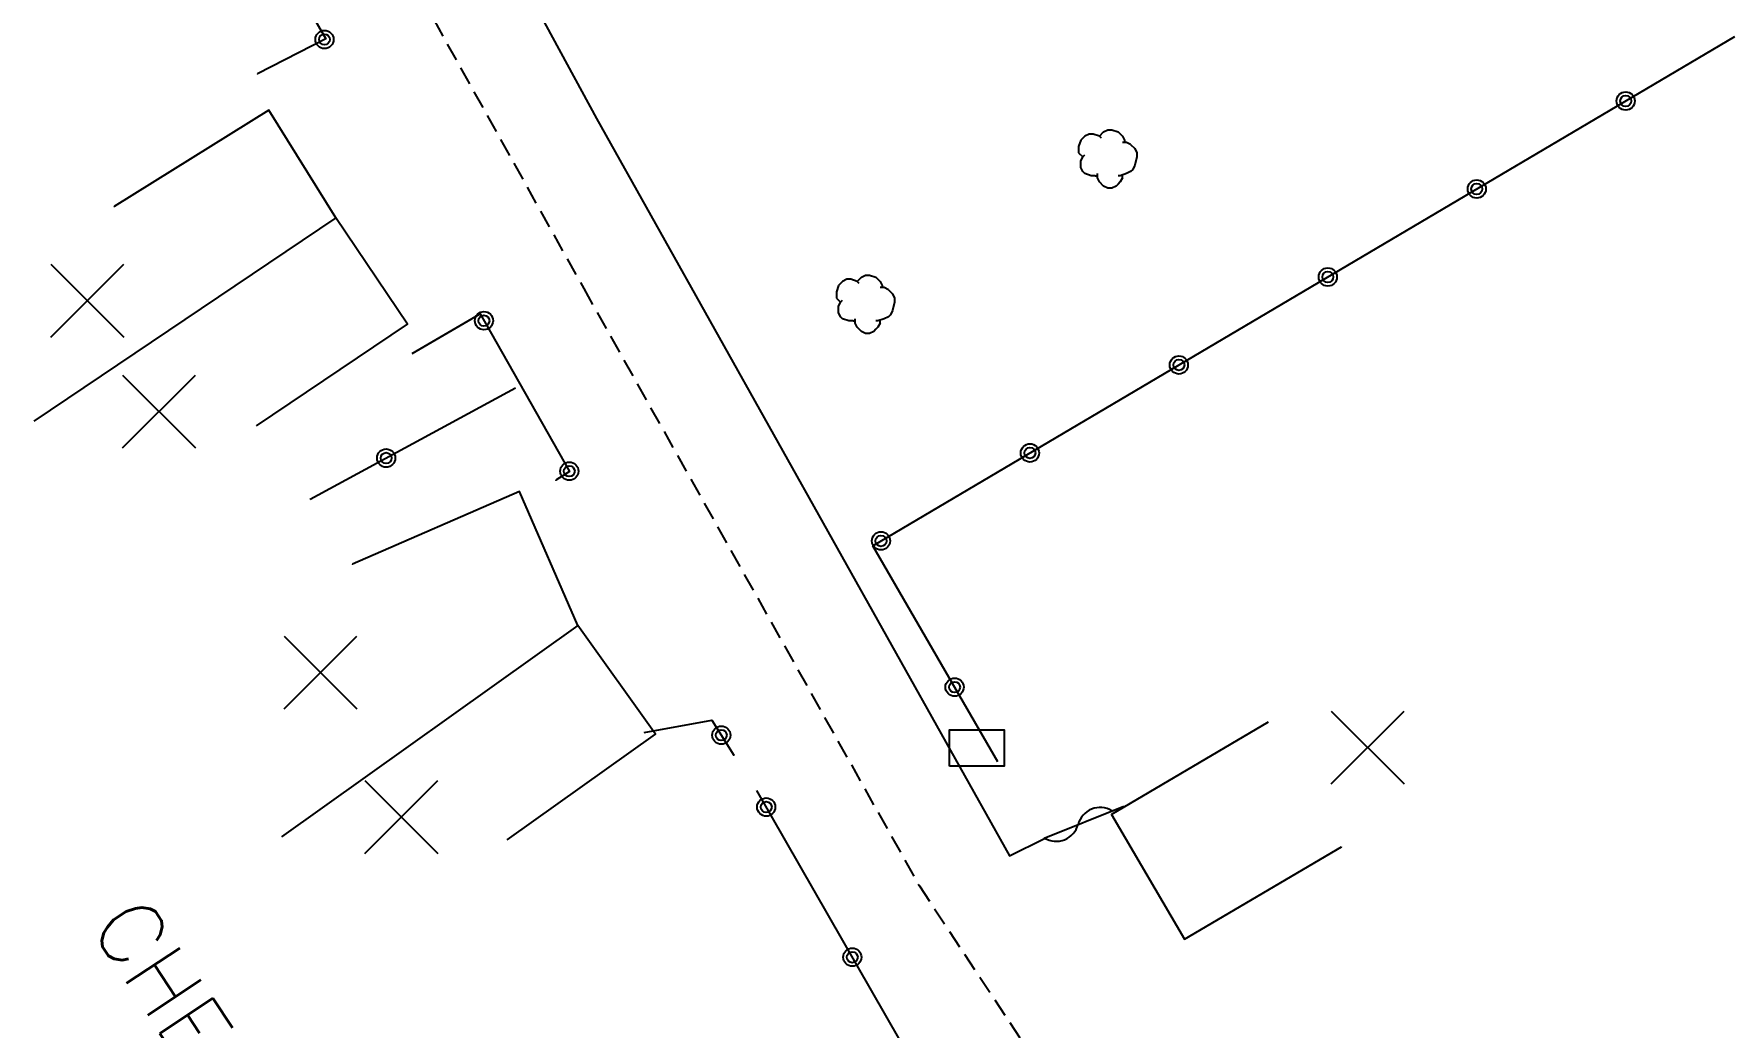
# Model space of a CAD drawing. Header units: millimetres. Extents: x 138000 to 139000, y 124000 to 124998.
# Drawn here: x 138031.5 to 138078, y 124668.34 to 124695.6 of the extents above; entities that cross this region are included whole.
import ezdxf
from ezdxf.enums import TextEntityAlignment as Align

# ---------------------------------------------------------------- set-up
doc = ezdxf.new("R2010")
doc.units = ezdxf.units.MM
doc.linetypes.add('DASHED', pattern=[0.75, 0.5, -0.25])
doc.layers.get('0').update_dxf_attribs({"linetype": 'CONTINUOUS'})
for name, color, linetype in [('W0001', 6, 'DASHED'), ('W0008', 7, 'CONTINUOUS'), ('W0100', 7, 'CONTINUOUS'), ('W0300', 7, 'CONTINUOUS'), ('W0310', 3, 'CONTINUOUS'), ('W0322', 7, 'CONTINUOUS'), ('W0989', 7, 'CONTINUOUS'), ('W0991', 7, 'CONTINUOUS'), ('W1102', 7, 'CONTINUOUS'), ('W1471', 7, 'CONTINUOUS')]:
    doc.layers.add(name, color=color, linetype=linetype)
doc.styles.get("Standard").update_dxf_attribs({"font": 'romans.shx', "width": 0.85})

# ---------------------------------------------------------------- blocks, each defined once
blk = doc.blocks.new('T1471')
at = {"color": 0, "linetype": 'Continuous', "flags": 128}
blk.add_lwpolyline([(-0.75, -0.5), (-0.75, 0.5), (0.75, 0.5), (0.75, -0.5), (-0.75, -0.5)], dxfattribs=at)
blk = doc.blocks.new('T300')
for p, q in [((-0.8, 0.514), (-0.857, 0.343)), ((-0.686, 0.629), (-0.8, 0.514)), ((-0.571, 0.686), (-0.686, 0.629)), ((-0.457, 0.686), (-0.571, 0.686)), ((-0.286, 0.629), (-0.457, 0.686)), ((-0.286, 0.629), (-0.171, 0.743)), ((-0.229, 0.571), (-0.286, 0.629)), ((-0.171, 0.743), (-0.057, 0.8)), ((-0.057, 0.8), (0.057, 0.8)), ((0.057, 0.8), (0.229, 0.743)), ((0.229, 0.743), (0.343, 0.629)), ((0.343, 0.629), (0.4, 0.514)), ((0.4, 0.514), (0.4, 0.457)), ((-0.857, 0.343), (-0.857, 0.171)), ((-0.857, 0.171), (-0.743, 0.057)), ((-0.8, -0.057), (-0.743, 0.057)), ((-0.743, 0.057), (-0.686, 0.114)), ((0.457, 0.457), (0.343, 0.457)), ((0.571, 0.4), (0.457, 0.457)), ((0.571, 0.4), (0.686, 0.286)), ((0.686, 0.286), (0.743, 0.171)), ((0.743, 0.057), (0.686, -0.171)), ((0.743, 0.171), (0.743, 0.057)), ((-0.8, -0.171), (-0.8, -0.057)), ((-0.8, -0.229), (-0.8, -0.171)), ((-0.743, -0.343), (-0.8, -0.229)), ((-0.686, -0.4), (-0.743, -0.343)), ((-0.514, -0.457), (-0.686, -0.4)), ((-0.4, -0.457), (-0.514, -0.457)), ((-0.4, -0.457), (-0.343, -0.457)), ((-0.343, -0.457), (-0.343, -0.4)), ((-0.343, -0.514), (-0.343, -0.457)), ((0.286, -0.457), (0.229, -0.457)), ((0.457, -0.4), (0.286, -0.457)), ((0.343, -0.514), (0.343, -0.457)), ((0.571, -0.343), (0.457, -0.4)), ((0.629, -0.286), (0.571, -0.343)), ((0.686, -0.171), (0.629, -0.286)), ((-0.286, -0.629), (-0.343, -0.514)), ((-0.171, -0.743), (-0.286, -0.629)), ((-0.057, -0.8), (-0.171, -0.743)), ((0.057, -0.8), (-0.057, -0.8)), ((0.171, -0.743), (0.057, -0.8)), ((0.229, -0.686), (0.171, -0.743)), ((0.286, -0.629), (0.229, -0.686)), ((0.343, -0.514), (0.286, -0.629))]:
    blk.add_line(p, q)
blk = doc.blocks.new('t991o')
at = {"color": 0, "linetype": 'Continuous'}
for p, q in [((-1, 1), (1, -1)), ((-1, -1), (1, 1))]:
    blk.add_line(p, q, dxfattribs=at)
blk = doc.blocks.new('t322o')
at = {"color": 0, "linetype": 'Continuous'}
for radius in [0.25, 0.15]:
    blk.add_circle((0, 0), radius, dxfattribs=at)
blk = doc.blocks.new('t310o')
at = {"color": 0, "linetype": 'Continuous'}
for centre, start, end in [((-0.5, 0.375), 216.8699, 323.1304), ((0.5, -0.375), 36.8699, 143.1303)]:
    blk.add_arc(centre, 0.625, start, end, dxfattribs=at)

msp = doc.modelspace()

# ---------------------------------------------------------------- linework, layer by layer
at = {"layer": 'W0001'}
msp.add_lwpolyline([(138035.03, 124716.996), (138035.03, 124711.058), (138036.647, 124706.46), (138046.602, 124688.608), (138055.819, 124672.21), (138061.816, 124663.155), (138076.523, 124637.456), (138085.3, 124622.886)], dxfattribs=at)
at = {"layer": 'W0008'}
msp.add_lwpolyline([(138037.325, 124713.352), (138037.799, 124710.879), (138039.071, 124707.79), (138046.956, 124693.277), (138058.294, 124673.041), (138059.26, 124673.512)], dxfattribs=at)
at = {"layer": 'W0100'}
for points in [[(138037.618, 124684.841), (138041.765, 124687.634), (138039.798, 124690.556), (138037.954, 124693.511), (138033.712, 124690.864), (138033.712, 124690.864), (138033.712, 124690.864), (138033.712, 124690.864), (138033.712, 124690.864), (138033.712, 124690.864), (138033.712, 124690.864), (138033.712, 124690.864), (138033.712, 124690.864), (138033.712, 124690.864), (138033.712, 124690.864), (138033.712, 124690.864), (138033.712, 124690.864), (138033.712, 124690.864), (138033.712, 124690.864), (138033.712, 124690.864), (138033.712, 124690.864), (138033.712, 124690.864), (138033.712, 124690.864), (138033.712, 124690.864), (138033.712, 124690.864), (138033.712, 124690.864), (138033.712, 124690.864), (138033.712, 124690.864), (138033.712, 124690.864), (138033.712, 124690.864), (138033.712, 124690.864), (138033.712, 124690.864), (138033.712, 124690.864), (138033.712, 124690.864), (138033.712, 124690.864), (138033.712, 124690.864), (138033.712, 124690.864), (138033.712, 124690.864), (138033.712, 124690.864), (138033.712, 124690.864), (138033.712, 124690.864), (138033.712, 124690.864), (138033.712, 124690.864), (138033.712, 124690.864), (138033.712, 124690.864), (138033.712, 124690.864), (138033.712, 124690.864), (138033.712, 124690.864), (138033.712, 124690.864), (138033.712, 124690.864), (138033.712, 124690.864), (138033.712, 124690.864), (138033.712, 124690.864), (138033.712, 124690.864), (138033.712, 124690.864), (138033.712, 124690.864), (138033.712, 124690.864), (138033.712, 124690.864), (138033.712, 124690.864), (138033.712, 124690.864), (138033.712, 124690.864), (138033.712, 124690.864), (138033.712, 124690.864), (138033.712, 124690.864), (138033.712, 124690.864), (138033.712, 124690.864), (138033.712, 124690.864), (138033.712, 124690.864), (138033.712, 124690.864), (138033.712, 124690.864), (138033.712, 124690.864), (138033.712, 124690.864), (138033.712, 124690.864), (138033.712, 124690.864), (138033.712, 124690.864), (138033.712, 124690.864), (138033.712, 124690.864), (138033.712, 124690.864), (138033.712, 124690.864), (138033.712, 124690.864), (138033.712, 124690.864), (138033.712, 124690.864), (138033.712, 124690.864), (138033.712, 124690.864), (138033.712, 124690.864), (138033.712, 124690.864), (138033.712, 124690.864), (138033.712, 124690.864), (138033.712, 124690.864), (138033.712, 124690.864), (138033.712, 124690.864), (138033.712, 124690.864), (138033.712, 124690.864), (138033.712, 124690.864), (138033.712, 124690.864), (138033.712, 124690.864), (138033.712, 124690.864), (138033.712, 124690.864), (138033.712, 124690.864), (138033.712, 124690.864), (138033.712, 124690.864), (138033.712, 124690.864), (138033.712, 124690.864), (138033.712, 124690.864), (138033.712, 124690.864), (138033.712, 124690.864), (138033.712, 124690.864), (138033.712, 124690.864), (138033.712, 124690.864), (138033.712, 124690.864), (138033.712, 124690.864), (138033.712, 124690.864), (138033.712, 124690.864), (138033.712, 124690.864), (138033.712, 124690.864), (138033.712, 124690.864), (138033.712, 124690.864), (138033.712, 124690.864), (138033.712, 124690.864), (138033.712, 124690.864)], [(138044.5, 124673.476), (138048.572, 124676.379), (138046.445, 124679.361), (138044.84, 124683.044), (138040.257, 124681.046), (138040.257, 124681.046), (138040.257, 124681.046), (138040.257, 124681.046), (138040.257, 124681.046), (138040.257, 124681.046), (138040.257, 124681.046), (138040.257, 124681.046), (138040.257, 124681.046), (138040.257, 124681.046), (138040.257, 124681.046), (138040.257, 124681.046), (138040.257, 124681.046), (138040.257, 124681.046), (138040.257, 124681.046), (138040.257, 124681.046), (138040.257, 124681.046), (138040.257, 124681.046), (138040.257, 124681.046), (138040.257, 124681.046), (138040.257, 124681.046), (138040.257, 124681.046), (138040.257, 124681.046), (138040.257, 124681.046), (138040.257, 124681.046), (138040.257, 124681.046), (138040.257, 124681.046), (138040.257, 124681.046), (138040.257, 124681.046), (138040.257, 124681.046), (138040.257, 124681.046), (138040.257, 124681.046), (138040.257, 124681.046), (138040.257, 124681.046), (138040.257, 124681.046), (138040.257, 124681.046), (138040.257, 124681.046), (138040.257, 124681.046), (138040.257, 124681.046), (138040.257, 124681.046), (138040.257, 124681.046), (138040.257, 124681.046), (138040.257, 124681.046), (138040.257, 124681.046), (138040.257, 124681.046), (138040.257, 124681.046), (138040.257, 124681.046), (138040.257, 124681.046), (138040.257, 124681.046), (138040.257, 124681.046), (138040.257, 124681.046), (138040.257, 124681.046), (138040.257, 124681.046), (138040.257, 124681.046), (138040.257, 124681.046), (138040.257, 124681.046), (138040.257, 124681.046), (138040.257, 124681.046), (138040.257, 124681.046), (138040.257, 124681.046), (138040.257, 124681.046), (138040.257, 124681.046), (138040.257, 124681.046), (138040.257, 124681.046), (138040.257, 124681.046), (138040.257, 124681.046), (138040.257, 124681.046), (138040.257, 124681.046), (138040.257, 124681.046), (138040.257, 124681.046), (138040.257, 124681.046), (138040.257, 124681.046), (138040.257, 124681.046), (138040.257, 124681.046), (138040.257, 124681.046), (138040.257, 124681.046), (138040.257, 124681.046), (138040.257, 124681.046), (138040.257, 124681.046), (138040.257, 124681.046), (138040.257, 124681.046), (138040.257, 124681.046), (138040.257, 124681.046), (138040.257, 124681.046), (138040.257, 124681.046), (138040.257, 124681.046), (138040.257, 124681.046), (138040.257, 124681.046), (138040.257, 124681.046), (138040.257, 124681.046), (138040.257, 124681.046), (138040.257, 124681.046), (138040.257, 124681.046), (138040.257, 124681.046), (138040.257, 124681.046), (138040.257, 124681.046), (138040.257, 124681.046), (138040.257, 124681.046), (138040.257, 124681.046), (138040.257, 124681.046), (138040.257, 124681.046), (138040.257, 124681.046), (138040.257, 124681.046), (138040.257, 124681.046), (138040.257, 124681.046), (138040.257, 124681.046), (138040.257, 124681.046), (138040.257, 124681.046), (138040.257, 124681.046), (138040.257, 124681.046), (138040.257, 124681.046), (138040.257, 124681.046), (138040.257, 124681.046), (138040.257, 124681.046), (138040.257, 124681.046), (138040.257, 124681.046)], [(138065.401, 124676.709), (138061.091, 124674.173), (138063.104, 124670.753), (138067.413, 124673.289), (138067.413, 124673.289), (138067.413, 124673.289), (138067.413, 124673.289), (138067.413, 124673.289), (138067.413, 124673.289), (138067.413, 124673.289), (138067.413, 124673.289), (138067.413, 124673.289), (138067.413, 124673.289), (138067.413, 124673.289), (138067.413, 124673.289), (138067.413, 124673.289), (138067.413, 124673.289), (138067.413, 124673.289), (138067.413, 124673.289), (138067.413, 124673.289), (138067.413, 124673.289), (138067.413, 124673.289), (138067.413, 124673.289), (138067.413, 124673.289), (138067.413, 124673.289), (138067.413, 124673.289), (138067.413, 124673.289), (138067.413, 124673.289), (138067.413, 124673.289), (138067.413, 124673.289), (138067.413, 124673.289), (138067.413, 124673.289), (138067.413, 124673.289), (138067.413, 124673.289), (138067.413, 124673.289), (138067.413, 124673.289), (138067.413, 124673.289), (138067.413, 124673.289), (138067.413, 124673.289), (138067.413, 124673.289), (138067.413, 124673.289), (138067.413, 124673.289), (138067.413, 124673.289), (138067.413, 124673.289), (138067.413, 124673.289), (138067.413, 124673.289), (138067.413, 124673.289), (138067.413, 124673.289), (138067.413, 124673.289), (138067.413, 124673.289), (138067.413, 124673.289), (138067.413, 124673.289), (138067.413, 124673.289), (138067.413, 124673.289), (138067.413, 124673.289), (138067.413, 124673.289), (138067.413, 124673.289), (138067.413, 124673.289), (138067.413, 124673.289), (138067.413, 124673.289), (138067.413, 124673.289), (138067.413, 124673.289), (138067.413, 124673.289), (138067.413, 124673.289), (138067.413, 124673.289), (138067.413, 124673.289), (138067.413, 124673.289), (138067.413, 124673.289), (138067.413, 124673.289), (138067.413, 124673.289), (138067.413, 124673.289), (138067.413, 124673.289), (138067.413, 124673.289), (138067.413, 124673.289), (138067.413, 124673.289), (138067.413, 124673.289), (138067.413, 124673.289), (138067.413, 124673.289), (138067.413, 124673.289), (138067.413, 124673.289), (138067.413, 124673.289), (138067.413, 124673.289), (138067.413, 124673.289), (138067.413, 124673.289), (138067.413, 124673.289), (138067.413, 124673.289), (138067.413, 124673.289), (138067.413, 124673.289), (138067.413, 124673.289), (138067.413, 124673.289), (138067.413, 124673.289), (138067.413, 124673.289), (138067.413, 124673.289), (138067.413, 124673.289), (138067.413, 124673.289), (138067.413, 124673.289), (138067.413, 124673.289), (138067.413, 124673.289), (138067.413, 124673.289), (138067.413, 124673.289), (138067.413, 124673.289), (138067.413, 124673.289), (138067.413, 124673.289), (138067.413, 124673.289), (138067.413, 124673.289), (138067.413, 124673.289), (138067.413, 124673.289), (138067.413, 124673.289), (138067.413, 124673.289), (138067.413, 124673.289), (138067.413, 124673.289), (138067.413, 124673.289), (138067.413, 124673.289), (138067.413, 124673.289), (138067.413, 124673.289), (138067.413, 124673.289), (138067.413, 124673.289), (138067.413, 124673.289), (138067.413, 124673.289), (138067.413, 124673.289)]]:
    msp.add_lwpolyline(points, dxfattribs=at)
at = {"layer": 'W0310'}
for points in [[(138059.25, 124673.527), (138061.431, 124674.405), (138061.431, 124674.405), (138061.431, 124674.405), (138061.431, 124674.405), (138061.431, 124674.405), (138061.431, 124674.405), (138061.431, 124674.405), (138061.431, 124674.405), (138061.431, 124674.405), (138061.431, 124674.405), (138061.431, 124674.405), (138061.431, 124674.405), (138061.431, 124674.405), (138061.431, 124674.405), (138061.431, 124674.405), (138061.431, 124674.405), (138061.431, 124674.405), (138061.431, 124674.405), (138061.431, 124674.405), (138061.431, 124674.405), (138061.431, 124674.405), (138061.431, 124674.405), (138061.431, 124674.405), (138061.431, 124674.405), (138061.431, 124674.405), (138061.431, 124674.405), (138061.431, 124674.405), (138061.431, 124674.405), (138061.431, 124674.405), (138061.431, 124674.405), (138061.431, 124674.405), (138061.431, 124674.405), (138061.431, 124674.405), (138061.431, 124674.405), (138061.431, 124674.405), (138061.431, 124674.405), (138061.431, 124674.405), (138061.431, 124674.405), (138061.431, 124674.405), (138061.431, 124674.405), (138061.431, 124674.405), (138061.431, 124674.405), (138061.431, 124674.405), (138061.431, 124674.405), (138061.431, 124674.405), (138061.431, 124674.405), (138061.431, 124674.405), (138061.431, 124674.405), (138061.431, 124674.405), (138061.431, 124674.405), (138061.431, 124674.405), (138061.431, 124674.405), (138061.431, 124674.405), (138061.431, 124674.405), (138061.431, 124674.405), (138061.431, 124674.405), (138061.431, 124674.405), (138061.431, 124674.405), (138061.431, 124674.405), (138061.431, 124674.405), (138061.431, 124674.405), (138061.431, 124674.405), (138061.431, 124674.405), (138061.431, 124674.405), (138061.431, 124674.405), (138061.431, 124674.405), (138061.431, 124674.405), (138061.431, 124674.405), (138061.431, 124674.405), (138061.431, 124674.405), (138061.431, 124674.405), (138061.431, 124674.405), (138061.431, 124674.405), (138061.431, 124674.405), (138061.431, 124674.405), (138061.431, 124674.405), (138061.431, 124674.405), (138061.431, 124674.405), (138061.431, 124674.405), (138061.431, 124674.405), (138061.431, 124674.405), (138061.431, 124674.405), (138061.431, 124674.405), (138061.431, 124674.405), (138061.431, 124674.405), (138061.431, 124674.405), (138061.431, 124674.405), (138061.431, 124674.405), (138061.431, 124674.405), (138061.431, 124674.405), (138061.431, 124674.405), (138061.431, 124674.405), (138061.431, 124674.405), (138061.431, 124674.405), (138061.431, 124674.405), (138061.431, 124674.405), (138061.431, 124674.405), (138061.431, 124674.405), (138061.431, 124674.405), (138061.431, 124674.405)], [(138061.431, 124674.405), (138061.431, 124674.405), (138061.431, 124674.405), (138061.431, 124674.405), (138061.431, 124674.405), (138061.431, 124674.405), (138061.431, 124674.405), (138061.431, 124674.405), (138061.431, 124674.405), (138061.431, 124674.405), (138061.431, 124674.405), (138061.431, 124674.405), (138061.431, 124674.405), (138061.431, 124674.405), (138061.431, 124674.405), (138061.431, 124674.405), (138061.431, 124674.405), (138061.431, 124674.405)]]:
    msp.add_lwpolyline(points, dxfattribs=at)
at = {"layer": 'W0322'}
for points in [[(138036.342, 124700.962), (138039.519, 124695.468), (138037.647, 124694.503), (138037.647, 124694.503), (138037.647, 124694.503), (138037.647, 124694.503), (138037.647, 124694.503), (138037.647, 124694.503), (138037.647, 124694.503), (138037.647, 124694.503), (138037.647, 124694.503), (138037.647, 124694.503), (138037.647, 124694.503), (138037.647, 124694.503), (138037.647, 124694.503), (138037.647, 124694.503), (138037.647, 124694.503), (138037.647, 124694.503), (138037.647, 124694.503), (138037.647, 124694.503), (138037.647, 124694.503), (138037.647, 124694.503), (138037.647, 124694.503), (138037.647, 124694.503), (138037.647, 124694.503), (138037.647, 124694.503), (138037.647, 124694.503), (138037.647, 124694.503), (138037.647, 124694.503), (138037.647, 124694.503), (138037.647, 124694.503), (138037.647, 124694.503), (138037.647, 124694.503), (138037.647, 124694.503), (138037.647, 124694.503), (138037.647, 124694.503), (138037.647, 124694.503), (138037.647, 124694.503), (138037.647, 124694.503), (138037.647, 124694.503), (138037.647, 124694.503), (138037.647, 124694.503), (138037.647, 124694.503), (138037.647, 124694.503), (138037.647, 124694.503), (138037.647, 124694.503), (138037.647, 124694.503), (138037.647, 124694.503), (138037.647, 124694.503), (138037.647, 124694.503), (138037.647, 124694.503), (138037.647, 124694.503), (138037.647, 124694.503), (138037.647, 124694.503), (138037.647, 124694.503), (138037.647, 124694.503), (138037.647, 124694.503), (138037.647, 124694.503), (138037.647, 124694.503), (138037.647, 124694.503), (138037.647, 124694.503), (138037.647, 124694.503), (138037.647, 124694.503), (138037.647, 124694.503), (138037.647, 124694.503), (138037.647, 124694.503), (138037.647, 124694.503), (138037.647, 124694.503), (138037.647, 124694.503), (138037.647, 124694.503), (138037.647, 124694.503), (138037.647, 124694.503), (138037.647, 124694.503), (138037.647, 124694.503), (138037.647, 124694.503), (138037.647, 124694.503), (138037.647, 124694.503), (138037.647, 124694.503), (138037.647, 124694.503), (138037.647, 124694.503), (138037.647, 124694.503), (138037.647, 124694.503), (138037.647, 124694.503), (138037.647, 124694.503), (138037.647, 124694.503), (138037.647, 124694.503), (138037.647, 124694.503), (138037.647, 124694.503), (138037.647, 124694.503), (138037.647, 124694.503), (138037.647, 124694.503), (138037.647, 124694.503), (138037.647, 124694.503), (138037.647, 124694.503), (138037.647, 124694.503), (138037.647, 124694.503), (138037.647, 124694.503), (138037.647, 124694.503), (138037.647, 124694.503), (138037.647, 124694.503)], [(138057.977, 124675.614), (138054.537, 124681.549), (138078.216, 124695.531)], [(138037.647, 124694.503), (138037.647, 124694.503), (138037.647, 124694.503), (138037.647, 124694.503), (138037.647, 124694.503), (138037.647, 124694.503), (138037.647, 124694.503), (138037.647, 124694.503), (138037.647, 124694.503), (138037.647, 124694.503), (138037.647, 124694.503), (138037.647, 124694.503), (138037.647, 124694.503), (138037.647, 124694.503), (138037.647, 124694.503), (138037.647, 124694.503), (138037.647, 124694.503), (138037.647, 124694.503), (138037.647, 124694.503), (138037.647, 124694.503)], [(138041.892, 124686.824), (138043.756, 124687.915), (138046.209, 124683.592), (138045.84, 124683.347), (138045.84, 124683.347), (138045.84, 124683.347), (138045.84, 124683.347), (138045.84, 124683.347), (138045.84, 124683.347), (138045.84, 124683.347), (138045.84, 124683.347), (138045.84, 124683.347), (138045.84, 124683.347), (138045.84, 124683.347), (138045.84, 124683.347), (138045.84, 124683.347), (138045.84, 124683.347), (138045.84, 124683.347), (138045.84, 124683.347), (138045.84, 124683.347), (138045.84, 124683.347), (138045.84, 124683.347), (138045.84, 124683.347), (138045.84, 124683.347), (138045.84, 124683.347), (138045.84, 124683.347), (138045.84, 124683.347), (138045.84, 124683.347), (138045.84, 124683.347), (138045.84, 124683.347), (138045.84, 124683.347), (138045.84, 124683.347), (138045.84, 124683.347), (138045.84, 124683.347), (138045.84, 124683.347), (138045.84, 124683.347), (138045.84, 124683.347), (138045.84, 124683.347), (138045.84, 124683.347), (138045.84, 124683.347), (138045.84, 124683.347), (138045.84, 124683.347), (138045.84, 124683.347), (138045.84, 124683.347), (138045.84, 124683.347), (138045.84, 124683.347), (138045.84, 124683.347), (138045.84, 124683.347), (138045.84, 124683.347), (138045.84, 124683.347), (138045.84, 124683.347), (138045.84, 124683.347), (138045.84, 124683.347), (138045.84, 124683.347), (138045.84, 124683.347), (138045.84, 124683.347), (138045.84, 124683.347), (138045.84, 124683.347), (138045.84, 124683.347), (138045.84, 124683.347), (138045.84, 124683.347), (138045.84, 124683.347), (138045.84, 124683.347), (138045.84, 124683.347), (138045.84, 124683.347), (138045.84, 124683.347), (138045.84, 124683.347), (138045.84, 124683.347), (138045.84, 124683.347), (138045.84, 124683.347), (138045.84, 124683.347), (138045.84, 124683.347), (138045.84, 124683.347), (138045.84, 124683.347), (138045.84, 124683.347), (138045.84, 124683.347), (138045.84, 124683.347), (138045.84, 124683.347), (138045.84, 124683.347), (138045.84, 124683.347), (138045.84, 124683.347), (138045.84, 124683.347), (138045.84, 124683.347), (138045.84, 124683.347), (138045.84, 124683.347), (138045.84, 124683.347), (138045.84, 124683.347), (138045.84, 124683.347), (138045.84, 124683.347), (138045.84, 124683.347), (138045.84, 124683.347), (138045.84, 124683.347), (138045.84, 124683.347), (138045.84, 124683.347), (138045.84, 124683.347), (138045.84, 124683.347), (138045.84, 124683.347), (138045.84, 124683.347), (138045.84, 124683.347), (138045.84, 124683.347), (138045.84, 124683.347)], [(138039.089, 124682.825), (138039.089, 124682.825), (138039.089, 124682.825), (138039.089, 124682.825), (138039.089, 124682.825), (138039.089, 124682.825), (138039.089, 124682.825), (138039.089, 124682.825), (138039.089, 124682.825), (138039.089, 124682.825), (138039.089, 124682.825), (138039.089, 124682.825), (138039.089, 124682.825), (138039.089, 124682.825), (138039.089, 124682.825), (138039.089, 124682.825), (138039.089, 124682.825), (138039.089, 124682.825), (138039.089, 124682.825), (138044.727, 124685.881)], [(138045.84, 124683.347), (138045.84, 124683.347), (138045.84, 124683.347), (138045.84, 124683.347), (138045.84, 124683.347), (138045.84, 124683.347), (138045.84, 124683.347), (138045.84, 124683.347), (138045.84, 124683.347), (138045.84, 124683.347), (138045.84, 124683.347), (138045.84, 124683.347), (138045.84, 124683.347), (138045.84, 124683.347), (138045.84, 124683.347), (138045.84, 124683.347), (138045.84, 124683.347), (138045.84, 124683.347), (138045.84, 124683.347), (138045.84, 124683.347)], [(138039.089, 124682.825), (138039.089, 124682.825), (138039.089, 124682.825), (138039.089, 124682.825), (138039.089, 124682.825), (138039.089, 124682.825), (138039.089, 124682.825), (138039.089, 124682.825), (138039.089, 124682.825), (138039.089, 124682.825), (138039.089, 124682.825), (138039.089, 124682.825), (138039.089, 124682.825), (138039.089, 124682.825), (138039.089, 124682.825), (138039.089, 124682.825), (138039.089, 124682.825), (138039.089, 124682.825), (138039.089, 124682.825), (138039.089, 124682.825), (138039.089, 124682.825), (138039.089, 124682.825), (138039.089, 124682.825), (138039.089, 124682.825), (138039.089, 124682.825), (138039.089, 124682.825), (138039.089, 124682.825), (138039.089, 124682.825), (138039.089, 124682.825), (138039.089, 124682.825), (138039.089, 124682.825), (138039.089, 124682.825), (138039.089, 124682.825), (138039.089, 124682.825), (138039.089, 124682.825), (138039.089, 124682.825), (138039.089, 124682.825), (138039.089, 124682.825), (138039.089, 124682.825), (138039.089, 124682.825), (138039.089, 124682.825), (138039.089, 124682.825), (138039.089, 124682.825), (138039.089, 124682.825), (138039.089, 124682.825), (138039.089, 124682.825), (138039.089, 124682.825), (138039.089, 124682.825), (138039.089, 124682.825), (138039.089, 124682.825), (138039.089, 124682.825), (138039.089, 124682.825), (138039.089, 124682.825), (138039.089, 124682.825), (138039.089, 124682.825), (138039.089, 124682.825), (138039.089, 124682.825), (138039.089, 124682.825), (138039.089, 124682.825), (138039.089, 124682.825), (138039.089, 124682.825), (138039.089, 124682.825), (138039.089, 124682.825), (138039.089, 124682.825), (138039.089, 124682.825), (138039.089, 124682.825), (138039.089, 124682.825), (138039.089, 124682.825), (138039.089, 124682.825), (138039.089, 124682.825), (138039.089, 124682.825), (138039.089, 124682.825), (138039.089, 124682.825), (138039.089, 124682.825), (138039.089, 124682.825), (138039.089, 124682.825), (138039.089, 124682.825), (138039.089, 124682.825), (138039.089, 124682.825), (138039.089, 124682.825), (138039.089, 124682.825), (138039.089, 124682.825), (138039.089, 124682.825), (138039.089, 124682.825), (138039.089, 124682.825), (138039.089, 124682.825), (138039.089, 124682.825), (138039.089, 124682.825), (138039.089, 124682.825), (138039.089, 124682.825), (138039.089, 124682.825), (138039.089, 124682.825), (138039.089, 124682.825), (138039.089, 124682.825), (138039.089, 124682.825), (138039.089, 124682.825), (138039.089, 124682.825), (138039.089, 124682.825), (138039.089, 124682.825), (138039.089, 124682.825), (138039.089, 124682.825)], [(138048.262, 124676.423), (138050.124, 124676.759), (138050.726, 124675.798), (138050.726, 124675.798), (138050.726, 124675.798), (138050.726, 124675.798), (138050.726, 124675.798), (138050.726, 124675.798), (138050.726, 124675.798), (138050.726, 124675.798), (138050.726, 124675.798), (138050.726, 124675.798), (138050.726, 124675.798), (138050.726, 124675.798), (138050.726, 124675.798), (138050.726, 124675.798), (138050.726, 124675.798), (138050.726, 124675.798), (138050.726, 124675.798), (138050.726, 124675.798), (138050.726, 124675.798), (138050.726, 124675.798), (138050.726, 124675.798), (138050.726, 124675.798), (138050.726, 124675.798), (138050.726, 124675.798), (138050.726, 124675.798), (138050.726, 124675.798), (138050.726, 124675.798), (138050.726, 124675.798), (138050.726, 124675.798), (138050.726, 124675.798), (138050.726, 124675.798), (138050.726, 124675.798), (138050.726, 124675.798), (138050.726, 124675.798), (138050.726, 124675.798), (138050.726, 124675.798), (138050.726, 124675.798), (138050.726, 124675.798), (138050.726, 124675.798), (138050.726, 124675.798), (138050.726, 124675.798), (138050.726, 124675.798), (138050.726, 124675.798), (138050.726, 124675.798), (138050.726, 124675.798), (138050.726, 124675.798), (138050.726, 124675.798), (138050.726, 124675.798), (138050.726, 124675.798), (138050.726, 124675.798), (138050.726, 124675.798), (138050.726, 124675.798), (138050.726, 124675.798), (138050.726, 124675.798), (138050.726, 124675.798), (138050.726, 124675.798), (138050.726, 124675.798), (138050.726, 124675.798), (138050.726, 124675.798), (138050.726, 124675.798), (138050.726, 124675.798), (138050.726, 124675.798), (138050.726, 124675.798), (138050.726, 124675.798), (138050.726, 124675.798), (138050.726, 124675.798), (138050.726, 124675.798), (138050.726, 124675.798), (138050.726, 124675.798), (138050.726, 124675.798), (138050.726, 124675.798), (138050.726, 124675.798), (138050.726, 124675.798), (138050.726, 124675.798), (138050.726, 124675.798), (138050.726, 124675.798), (138050.726, 124675.798), (138050.726, 124675.798), (138050.726, 124675.798), (138050.726, 124675.798), (138050.726, 124675.798), (138050.726, 124675.798), (138050.726, 124675.798), (138050.726, 124675.798), (138050.726, 124675.798), (138050.726, 124675.798), (138050.726, 124675.798), (138050.726, 124675.798), (138050.726, 124675.798), (138050.726, 124675.798), (138050.726, 124675.798), (138050.726, 124675.798), (138050.726, 124675.798), (138050.726, 124675.798), (138050.726, 124675.798), (138050.726, 124675.798), (138050.726, 124675.798), (138050.726, 124675.798), (138050.726, 124675.798)], [(138050.726, 124675.798), (138050.726, 124675.798), (138050.726, 124675.798), (138050.726, 124675.798), (138050.726, 124675.798), (138050.726, 124675.798), (138050.726, 124675.798), (138050.726, 124675.798), (138050.726, 124675.798), (138050.726, 124675.798), (138050.726, 124675.798), (138050.726, 124675.798), (138050.726, 124675.798), (138050.726, 124675.798), (138050.726, 124675.798), (138050.726, 124675.798), (138050.726, 124675.798), (138050.726, 124675.798), (138050.726, 124675.798), (138050.726, 124675.798)], [(138054.539, 124665.055), (138054.539, 124665.055), (138054.539, 124665.055), (138054.539, 124665.055), (138054.539, 124665.055), (138054.539, 124665.055), (138054.539, 124665.055), (138054.539, 124665.055), (138054.539, 124665.055), (138054.539, 124665.055), (138054.539, 124665.055), (138054.539, 124665.055), (138054.539, 124665.055), (138054.539, 124665.055), (138054.539, 124665.055), (138054.539, 124665.055), (138054.539, 124665.055), (138054.539, 124665.055), (138056.471, 124665.906), (138051.352, 124674.832)]]:
    msp.add_lwpolyline(points, dxfattribs=at)
at = {"layer": 'W1102'}
for points in [[(138039.798, 124690.556), (138031.503, 124684.971)], [(138046.445, 124679.361), (138038.303, 124673.556)]]:
    msp.add_lwpolyline(points, dxfattribs=at)

# ---------------------------------------------------------------- block references
at = {"layer": 'W0300'}
for p in [(138061.05, 124692.167), (138054.397, 124688.179)]:
    msp.add_blockref('T300', p, dxfattribs=at)
at = {"layer": 'W0310', "rotation": 21.92804489704669}
msp.add_blockref('t310o', (138060.178, 124673.9), dxfattribs=at)
at = {"layer": 'W0322'}
for p, rotation in [((138039.483, 124695.449), 207.2708386701865), ((138075.216, 124693.76), 30.56104931782521), ((138071.126, 124691.344), 30.56104931782521), ((138067.036, 124688.929), 30.56104931782521), ((138043.862, 124687.728), 299.5718370802969), ((138062.946, 124686.514), 30.56104931782521), ((138058.855, 124684.099), 30.56104931782521), ((138041.177, 124683.957), 28.4593407868095), ((138046.206, 124683.597), 299.5718370802969), ((138054.765, 124681.684), 30.56104931782521), ((138056.786, 124677.669), 120.0970928742104), ((138050.38, 124676.35), 302.064179938565), ((138051.614, 124674.376), 119.8340006980332), ((138053.977, 124670.255), 119.8340006980332)]:
    msp.add_blockref('t322o', p, dxfattribs=dict(at, rotation=rotation))
at = {"layer": 'W0991'}
for p in [(138032.969, 124688.276), (138034.941, 124685.236), (138039.372, 124678.07), (138068.13, 124676.013), (138041.596, 124674.104)]:
    msp.add_blockref('t991o', p, dxfattribs=at)
at = {"layer": 'W1471'}
msp.add_blockref('T1471', (138057.395, 124675.997), dxfattribs=at)

# ---------------------------------------------------------------- texts
at = {"layer": 'W0989'}
msp.add_text('CHEMIN DE TERRE', height=1.75, rotation=303.515, dxfattribs=at).set_placement((138039.623, 124662.707), align=Align.MIDDLE)

doc.saveas('drawing.dxf')
